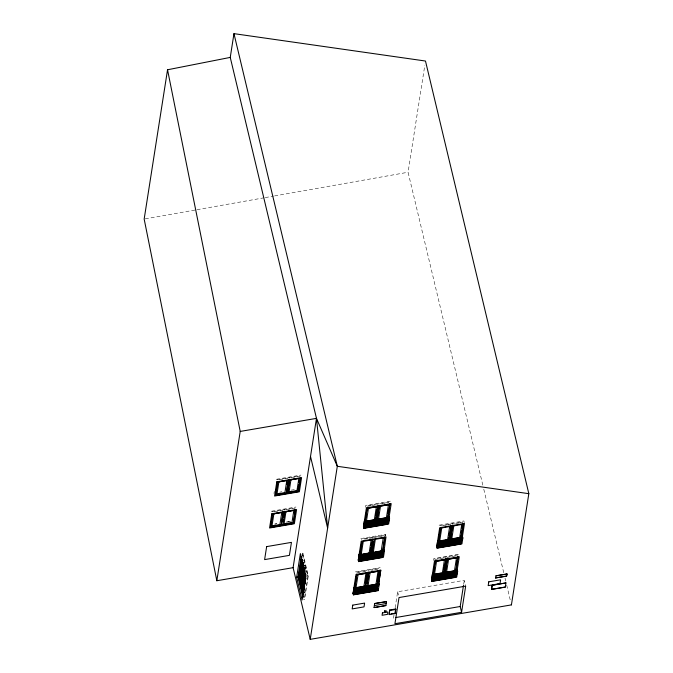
<?xml version="1.0" encoding="UTF-8"?>
<svg xmlns="http://www.w3.org/2000/svg" width="673" height="673" viewBox="0 0 673 673"><rect width="100%" height="100%" fill="white"/><g stroke="black" fill="none" stroke-linecap="round" stroke-linejoin="round"><path stroke-width="0.5" stroke-dasharray="3.37 2.52" d="M273.97 493.511L274.29 491.483M302.396 556.251L302.884 553.164L301.782 553.349M305.441 569.762L305.735 567.869L305.18 567.962M306.173 572.849L306.35 570.46M304.432 593.048L305.054 592.476L304.507 592.577M304.516 597.641L307.931 575.852L302.968 555.099L301.866 555.284M302.884 553.164L308.31 575.895L304.6 599.576L303.498 599.761M482.819 485.149L408.074 172.246L424.84 65.155M365.506 507.349L365.818 505.356L390.601 501.107M385.082 536.373L385.393 534.379L360.61 538.627L361.006 540.31M394.025 614.903L393.545 617.923L394.008 619.85M395.127 607.862L397.642 591.76L464.286 580.345L465.674 586.133M433.572 560.449L433.883 558.455L458.666 554.207M463.663 584.374L464.286 580.345M145.2 218.885L195.91 209.883M196.945 209.707L264.22 197.769M265.255 197.584L273.532 196.112M274.567 195.936L408.074 172.246M276.199 479.302L300.982 475.062M291.3 477.805L300.049 476.307L299.897 475.676L277.15 479.571L277.301 480.202L287.985 478.368L287.834 477.737M279.657 492.19L281.861 491.736M291.005 490.171L295.868 489.338M271.194 511.261L295.977 507.021M286.294 509.755L295.043 508.258L294.892 507.627L272.144 511.53L272.296 512.153L282.98 510.327L282.828 509.697M370.781 505.726L366.894 506.399L366.743 505.768L389.49 501.873L389.642 502.495M371.757 505.566L377.578 504.565L377.427 503.934M381.869 503.833L388.674 502.664M274.912 524.023L276.855 523.695M286 522.13L290.862 521.297M274.651 524.149L276.637 523.813M287.699 521.912L290.677 521.407M440.024 525.596L462.772 521.693L462.923 522.324L460.004 522.828M364.598 539.166L368.484 538.501M369.46 538.333L372.371 537.836L372.219 537.205M443.086 525.722L446.973 525.058M447.94 524.89L450.86 524.393L450.708 523.762M459.036 522.988L452.231 524.158L452.079 523.527M302.707 557.589L303.372 557.984L302.825 558.077M303.439 560.676L303.876 560.087M305.298 568.458L305.735 567.869M306.829 576.038L307.931 575.852M308.31 575.895L307.208 576.08L306.265 572.126M355.394 571.89L380.186 567.65M371.454 570.368L373.397 570.039M374.365 569.871L379.227 569.038L379.076 568.407L356.328 572.302L356.48 572.933L367.164 571.108L367.012 570.477M483.794 489.237L503.783 572.9M504.994 577.989L505.726 581.043M506.693 585.115L510.588 601.401M464.277 522.618L463.882 520.936L439.09 525.184L439.494 526.866M446.872 556.798L447.023 557.429L457.707 555.595L457.556 554.964L434.808 558.859L434.96 559.49L445.644 557.665L445.501 557.034M378.806 503.698L378.958 504.329M385.393 534.379L385.797 536.061M397.642 591.76L399.03 597.548M373.599 536.97L373.751 537.601L384.434 535.767L384.283 535.136L361.536 539.031L361.687 539.662M368.383 570.241L368.535 570.872M289.213 477.502L289.356 478.133M304.49 562.678L304.608 563.175M302.017 554.342L302.488 556.319M304.617 565.211L306.03 571.141M304.423 590.608L304.978 592.955M284.208 509.461L284.359 510.092M305.113 565.278L304.684 565.867L305.113 565.278"/><path stroke-width="1.01" d="M230.25 57.407L233.96 33.65L425.487 61.033L528.835 493.679L511.421 604.892L310.219 639.35L293.1 567.667L316.478 418.37L230.25 57.407L167.543 69.773L144.165 219.07L216.832 580.732L293.1 567.667M378.63 584.122L380.783 570.174L356 574.414L353.031 593.359L353.392 594.873L378.226 590.616L379.151 584.702L378.79 583.188L377.906 583.34L377.957 584.315L377.906 583.34M216.832 580.732L240.211 431.427L167.543 69.773M293.403 523.485L295.338 509.52L293.403 523.485L270.655 527.38L271.312 521.625M271.631 519.573L271.951 517.52M272.271 515.468L272.599 513.415M275.669 493.763L277.436 482.482M270.655 527.38L272.742 514.046L295.489 510.151M277.747 482.087L275.661 495.421L298.408 491.526L300.495 478.192L277.747 482.087L277.596 481.464M287.018 484.526L287.337 482.474M281.196 524.915L283.283 511.589L281.339 525.546L281.196 524.915L270.504 526.749M288.431 480.261L286.345 493.595L288.12 480.657M283.047 521.609L283.375 519.556M283.695 517.503L284.654 511.354M287.733 491.702L289.499 480.421M284.805 511.985L282.719 525.31L282.567 524.679L293.251 522.854M287.724 493.359L289.659 479.395M294.395 512.363L294.724 510.311M298.442 486.562L298.762 484.51M299.081 482.457L299.401 480.404M298.408 491.526L300.183 478.587M296.658 577.274L300.368 553.593L305.803 576.324L302.093 600.005L296.658 577.274L298.072 577.03L301.294 556.436M303.178 596.842L298.459 577.072L301.546 557.362M303.422 593.536L303.868 590.701L299.477 572.294L300.099 571.722L301.277 576.668L302.572 568.399M305.727 578.856L301.327 560.449L301.95 559.886M300.099 571.722L299.477 572.294M303.573 593.687L299.561 576.879L301.832 562.359M300.553 575.987L299.965 579.773L299.409 579.865L302.404 559.482M299.409 579.865L302.522 559.978M299.99 578.334L300.436 575.491M300.587 574.549L301.79 566.834M302.514 562.233L302.556 563.2M300.705 575.036L302.396 564.226M301.024 579.529L300.579 582.364L300.032 582.456L303.027 562.073M300.032 582.456L303.144 562.569M300.612 580.925L301.201 577.14M303.136 564.824L303.178 565.791M301.319 577.636L303.018 566.826M301.79 581.178L301.201 584.963L300.654 585.056L303.649 564.672M300.654 585.056L303.767 565.16M301.201 584.963L301.824 579.731M301.899 579.26L303.195 570.99M303.75 567.415L303.792 568.382M302.017 579.756L303.868 567.911M302.413 583.769L301.824 587.554L301.268 587.647L304.263 567.263M301.268 587.647L304.381 567.76M302.522 581.851L302.564 582.818M302.682 580.824L303.809 573.589M304.297 570.485L304.373 570.014M302.64 582.347L304.49 570.502M303.136 584.45L302.438 590.145L301.891 590.246L304.734 570.805M301.891 590.246L305.004 570.351M303.296 583.415L304.591 575.146M303.254 584.946L305.037 573.573M305.727 575.693L303.06 592.745L302.505 592.837L305.357 573.404M302.505 592.837L305.475 573.892M303.06 592.745L303.237 590.356M305.214 577.745L303.801 588.009M303.01 594.94L303.826 589.733L299.544 571.814M303.986 588.698L305.677 577.888M304.103 589.195L304.591 586.09M304.911 584.021L305.794 578.385L301.403 559.978M310.219 639.35L337.308 466.288L233.96 33.65M383.122 550.068L383.164 551.044L383.122 550.068L383.997 549.917L384.359 551.431L383.433 557.353L358.608 561.602L358.246 560.087L361.208 541.142L385.999 536.903L384.047 550.893M359.323 559.97L358.44 560.121L359.096 554.645L360.055 554.022L359.172 554.173L359.533 555.679L358.608 561.602M353.392 594.873L354.326 588.951L353.964 587.436L354.839 587.285L354.965 587.79L378.033 583.844M363.815 528.33L364.741 522.416L364.379 520.902L365.262 520.751L365.38 521.255L388.447 517.301L388.329 516.797L389.213 516.645L389.574 518.16L388.641 524.082L363.815 528.33L363.454 526.816L366.423 507.879L391.206 503.631L389.019 517.587M354.612 588.017L356.774 574.195L354.915 587.664M359.819 554.754L361.83 541.916M365.035 521.482L367.046 508.645M354.839 587.285L353.889 587.916L353.232 593.393L353.106 592.888L353.99 592.736M364.337 526.673L364.413 526.193L363.529 526.345L363.647 526.85L364.303 521.373M365.187 521.222L365.262 520.751M359.66 557.353L362.141 541.555L384.889 537.66L382.104 555.435L384.737 537.029M365.027 523.098L367.197 507.652M359.214 555.149L360.097 554.998L360.055 554.022M364.455 527.169L364.53 526.698M367.399 585.889L377.797 584.114L377.183 590.566L354.511 594.452L354.553 591.626M359.769 558.354L360.047 556.537M365.119 524.183L365.405 522.366M354.52 592.509L377.208 588.513L377.326 589.01L354.637 593.014L354.536 592.391M359.727 559.238L382.415 555.242L382.533 555.747L359.845 559.743L359.744 559.12M365.397 523.014L388.085 519.009L388.186 519.632L365.523 523.518L365.397 523.014L388.085 519.009M354.637 593.014L377.326 589.01M355.1 590.053L377.789 586.057L377.671 585.552L354.999 589.43L355.1 590.053L377.789 586.057M360.307 556.781L360.206 556.159L382.878 552.281L382.996 552.785L360.333 556.664M365.523 523.518L365.422 522.896M354.511 594.452L355.361 589.001L378.033 585.123M365.784 522.467L388.456 518.58L387.598 524.031L364.934 527.91L365.54 521.457M363.243 541.479L360.703 557.673L368.636 556.319M356.892 593.258L357.75 587.807L358.288 587.714L357.556 593.67L356.892 593.258L357.439 593.165L358.288 587.714M362.772 555.721L362.225 560.491L362.764 560.399L363.622 554.947L363.075 555.04L362.225 560.491M367.98 522.45L367.433 527.22L367.971 527.127L368.829 521.684L368.165 521.272M357.018 593.754L357.75 587.807M367.433 527.22L368.291 521.777M362.764 560.399L363.311 555.629M368.703 521.18L367.971 527.127M361.241 587.731L360.392 593.182L359.853 593.275L360.4 588.505M365.792 554.056L365.06 560.003L365.599 559.911L366.449 554.468L365.792 554.056L365.06 560.003M370.815 521.97L370.268 526.732L370.806 526.639L371.664 521.196M359.853 593.275L360.703 587.823M370.268 526.732L371.126 521.289M360.392 593.182L360.938 588.412M366.331 553.963L365.599 559.911M371.353 521.878L370.806 526.639M364.076 587.251L363.227 592.694L362.68 592.787L363.227 588.025M368.442 554.754L367.895 559.515L368.434 559.423L369.284 553.98L368.627 553.568M373.835 520.296L373.103 526.252L373.641 526.16L374.499 520.709M362.68 592.787L363.538 587.344M367.895 559.515L368.745 554.072M373.103 526.252L373.952 520.801M363.58 588.572L365.961 573.388L358.028 574.75L355.495 590.944L363.428 589.59M369.107 553.282L371.168 540.116M363.227 592.694L363.773 587.933M368.501 557.74L368.981 554.661M374.188 521.39L373.641 526.16M365.767 579.991L366.078 578.014M366.39 576.038L366.701 574.069M370.512 549.681L370.823 547.713M371.134 545.736L371.446 543.759M375.879 515.425L376.19 513.457M376.501 511.48L376.804 509.503M367.466 572.361L364.833 590.768L364.985 588.168M365.296 586.191L367.307 573.354M369.889 556.874L372.674 539.098L370.041 557.505L369.889 556.874L360.173 558.531M377.881 505.827L375.248 524.233L375.408 521.625M375.719 519.649L377.73 506.811M366.911 586.763L366.053 592.206L365.515 592.299L366.062 587.537M371.277 554.266L370.73 559.036L371.269 558.943L372.119 553.492M375.938 525.764L376.67 519.817L377.208 519.724L376.476 525.672L375.938 525.764L376.485 520.995M365.515 592.299L366.247 586.351M370.73 559.036L371.58 553.585M367.138 582.995L368.224 576.08M368.526 574.103L368.838 572.126L366.205 590.532L366.053 589.901L376.737 588.076L379.522 570.3L376.888 588.707L376.737 588.076M374.196 539.494L371.42 557.261L371.572 554.661M371.883 552.684L373.582 541.824M379.261 505.591L376.628 523.998L376.787 521.39M377.25 518.429L378.949 507.568M366.053 592.206L366.785 586.259M371.816 554.173L371.269 558.943M376.476 525.672L377.023 520.902M373.246 552.575L375.298 539.41M369.746 586.276L368.888 591.727L368.35 591.819L368.897 587.049M374.289 552.6L373.557 558.548L374.104 558.455L374.954 553.013L374.415 553.105L373.557 558.548M379.32 520.515L378.773 525.277L379.311 525.184L380.161 519.741M368.35 591.819L369.199 586.368M378.773 525.277L379.622 519.834M368.888 591.727L369.435 586.957M374.651 553.686L374.104 558.455M379.69 521.482L379.311 525.184M372.573 585.796L371.723 591.239L371.185 591.331L371.732 586.562M376.939 553.299L376.392 558.06L376.93 557.967L377.789 552.525L377.124 552.112M382.155 520.027L381.608 524.797L382.146 524.704L382.996 519.253M371.185 591.331L372.034 585.889M376.392 558.06L377.25 552.617L377.789 552.525M381.608 524.797L382.457 519.346M371.723 591.239L372.27 586.469M377.662 552.02L376.93 557.967M382.146 524.704L382.693 519.935M375.408 585.308L374.558 590.751L374.02 590.844L374.752 584.896M379.774 552.811L379.227 557.581L379.765 557.488L380.624 552.037M384.981 519.539L384.434 524.309L384.981 524.217L385.831 518.765M374.02 590.844L374.869 585.401M379.227 557.581L380.077 552.129M384.434 524.309L385.166 518.361M374.558 590.751L375.105 585.99M380.312 552.718L379.765 557.488M385.713 518.269L384.981 524.217M383.231 538.055L380.699 554.249L372.766 555.612M377.831 577.922L378.142 575.953M387.942 513.364L388.254 511.387M365.532 525.899L387.312 522.164L387.471 519.564M387.783 517.587L389.945 503.757L387.312 522.164M386.487 601.502L385.907 605.54L374.062 607.568L374.642 603.53L386.521 601.628L374.642 603.53M377.183 590.566L377.797 584.114M382.39 557.294L383.248 551.852L360.577 555.738L359.719 561.181L382.39 557.294L382.861 551.751M387.598 524.031L387.926 519.388M388.329 516.797L388.254 517.276L389.137 517.125M377.309 589.136L377.208 588.513M377.772 586.175L377.671 585.552M382.415 555.242L359.357 559.33M382.878 552.281L360.19 556.277M387.606 522.088L364.934 525.975M377.099 589.758L377.057 588.782M364.261 559.583L382.314 556.495L382.264 555.511M387.522 523.224L387.598 522.753M365.06 526.479L387.749 522.475L365.077 526.353M388.186 519.632L365.54 523.401M378.596 584.13L380.783 570.174M378.529 586.149L378.714 583.659L377.831 583.811M383.265 555.864L383.576 553.879M388.632 521.6L388.944 519.615M389.726 609.982L389.204 614.592L395.11 613.583L395.749 609.469L395.631 608.964L389.726 609.982L389.204 614.592M395.631 608.964L395.11 613.583M432.596 579.798L431.713 579.949L432.369 574.473L433.252 574.321M431.881 581.43L432.806 575.508L432.445 573.993L433.328 573.842L433.446 574.347L456.513 570.401L456.395 569.896L457.278 569.745L457.64 571.259L456.706 577.173L431.881 581.43L431.519 579.916L434.489 560.971L459.272 556.731L457.085 570.687M438.661 541.084L461.728 537.13L461.602 536.625L462.486 536.474L462.847 537.988L461.922 543.91L437.088 548.159L438.022 542.245L437.66 540.73L438.535 540.579L438.586 541.555L438.535 540.579M433.101 574.574L434.178 567.667M434.489 565.69L435.263 560.752L433.404 574.22M438.46 540.318L440.319 528.473M438.611 540.949L440.622 528.112L463.369 524.217L460.584 541.992L463.217 523.586M433.042 578.183L433.328 576.366M433.488 575.987L456.151 572.109L433.488 575.987L433.589 576.61L456.26 572.731L456.134 572.227M438.232 545.677L460.879 541.916L461.005 542.421L438.333 546.299L438.232 545.677L460.904 541.799L461.022 542.303L438.333 546.299M438.695 542.724L438.796 543.347L461.485 539.342L461.367 538.837L438.678 542.842L461.35 538.955L461.468 539.46M433.143 579.453L455.789 575.693L455.688 575.07L433.025 578.948L433.143 579.453L455.814 575.575M433.589 576.61L456.277 572.614L456.151 572.109M438.493 545.298L438.535 543.725M438.207 547.738L439.057 542.295L461.728 538.408L460.879 543.86L438.207 547.738L437.963 546.728L460.635 542.85L461.35 538.307M439.662 541.193L441.724 528.036M436.23 574.363L436.895 574.776L436.045 580.227L435.498 580.319L436.045 575.55M441.261 542.278L440.714 547.048L441.252 546.956L442.102 541.513L441.564 541.605L440.714 547.048M435.498 580.319L436.356 574.868M436.045 580.227L436.777 574.271M441.252 546.956L441.799 542.186M439.73 574.296L438.872 579.739L438.333 579.832L438.88 575.062M444.087 546.468L444.819 540.52L444.087 546.468L443.549 546.56L444.096 541.799M438.333 579.832L439.191 574.389M443.549 546.56L444.281 540.612M438.939 578.048L439.419 574.969M442.565 573.808L441.707 579.251L441.168 579.344L441.715 574.582M446.922 541.311L446.376 546.081L446.922 545.988L447.772 540.537M441.168 579.344L442.018 573.901M446.376 546.081L447.234 540.629M447.595 539.839L449.657 526.681M441.774 577.569L442.254 574.49M447.469 541.218L446.922 545.988M443.171 573.463L443.482 571.486M443.793 569.509L444.104 567.541M445.181 560.626L445.492 558.649M448.538 539.208L448.849 537.231M449.152 535.254L449.463 533.277M443.785 572.748L445.947 558.927L443.314 577.325L443.473 574.725M448.378 543.431L451.154 525.655L448.529 544.062L448.378 543.431L438.661 545.096M444.003 578.864L444.735 572.908L445.274 572.816L444.542 578.772L444.003 578.864L444.55 574.094M449.211 545.593L450.069 540.141L450.607 540.049L449.749 545.5L449.211 545.593L449.757 540.823M445.164 572.513L447.326 558.691L444.693 577.089L444.853 574.49M450.523 538.257L452.382 526.404M444.542 578.772L445.089 574.002M449.749 545.5L450.296 540.73M449.9 543.826L452.534 525.42M451.726 539.132L453.787 525.975M447.57 572.429L448.226 572.841L447.377 578.284L446.838 578.376L447.385 573.606M452.778 539.157L452.046 545.105L452.584 545.012L453.442 539.569L452.895 539.662L452.046 545.105M446.838 578.376L447.688 572.933M447.377 578.284L448.109 572.336M453.131 540.251L452.584 545.012M451.061 572.353L450.212 577.796L449.673 577.888L450.22 573.127M454.881 544.617L455.613 538.669L456.151 538.577L455.419 544.524L454.881 544.617L455.428 539.855M449.673 577.888L450.523 572.445M450.212 577.796L450.759 573.034M455.419 544.524L456.151 538.577M453.896 571.865L453.047 577.316L452.5 577.409L453.24 571.453M458.263 539.367L457.716 544.137L458.254 544.045L459.104 538.593M452.5 577.409L453.358 571.957M457.716 544.137L458.565 538.686M453.047 577.316L453.594 572.546M458.801 539.275L458.254 544.045M461.72 524.612L459.179 540.806L451.255 542.169M455.234 571.394L455.545 569.425M456.63 562.51L456.933 560.533M457.245 558.556L457.556 556.588M460.601 537.138L460.912 535.161M461.375 532.2L461.678 530.223M461.989 528.255L462.301 526.278M455.848 570.679L458.01 556.857L455.377 575.264L455.537 572.656M456.395 569.896L456.319 570.368L457.278 569.745M455.671 577.123L456.521 571.68L433.849 575.558L433 581.009L455.671 577.123L456 572.487M455.587 576.324L455.545 575.339M460.87 542.573L460.795 543.052L455.781 543.91M461.981 539.41L464.479 523.459L439.696 527.708L436.727 546.644L437.088 548.159M462.486 536.474L462.536 537.449M456.698 574.7L457.009 572.715M462.065 540.436L462.376 538.45M461.577 612.295L465.674 586.133L399.03 597.548L394.933 623.711L461.577 612.295L460.189 606.508L463.504 585.375M491.534 589.439L492.156 585.165L505.953 582.936L492.182 585.291L491.534 589.439L505.305 587.083L505.919 582.81M495.631 578.048L495.934 575.819L506.946 573.926L506.651 576.155L495.606 577.922L506.618 576.029L506.946 573.926M240.211 431.427L316.478 418.37L337.308 466.288L528.835 493.679M275.509 494.79L286.193 492.964M287.573 492.729L298.257 490.895M367.349 508.283L390.096 504.388M366.491 521.297L370.268 520.65M371.21 520.49L374.045 520.002M374.987 519.842L381.599 518.706M382.55 518.547L388.212 517.571M364.741 522.416L389.574 518.16M365.389 525.268L375.097 523.602M376.476 523.367L387.16 521.533M365.338 526.496L386.395 522.887M387.362 523.022L364.69 526.9L364.934 527.91M365.456 527.001L374.482 525.453M375.82 525.26L376.358 525.167M376.493 525.108L382.02 524.2M383.509 523.914L386.521 523.392M301.327 560.449L301.874 560.357M360.173 554.527L383.24 550.573M360.333 554.729L362.225 554.401M363.168 554.241L366.003 553.753M366.945 553.593L373.557 552.457M375.45 552.138L382.062 551.002M438.821 541.285L440.706 540.957M441.656 540.798L444.483 540.31M445.433 540.15L447.318 539.83M450.153 539.342L452.988 538.854M453.93 538.694L460.542 537.567M447.108 540.125L447.654 540.032M365.91 554.56L366.449 554.468M444.399 541.117L444.937 541.025M455.73 539.174L456.269 539.081M359.533 555.679L384.359 551.431M438.022 542.245L462.847 537.988M439.191 544.23L447.124 542.875M371.269 556.638L381.953 554.804M449.749 543.195L460.433 541.361M359.197 559.465L358.314 559.616L358.44 560.121M437.686 546.022L436.802 546.173L436.92 546.678L437.585 541.201M358.246 560.087L383.03 555.848M359.483 560.172L382.155 556.293M360.248 560.273L362.646 559.894M438.737 546.829L441.135 546.451M443.423 546.055L448.765 545.113M449.093 545.088L449.631 544.995M450.767 544.768L452.778 544.423M454.763 544.12L455.301 544.028M298.459 577.072L299.561 576.879M299.292 579.369L299.847 579.276M299.914 581.968L300.579 582.364M356.926 574.826L379.673 570.931M435.414 561.383L458.162 557.488M300.528 584.559L301.083 584.467M301.151 587.15L301.824 587.554M301.773 589.75L302.438 590.145M302.387 592.341L302.943 592.248M356.067 587.832L362.68 586.705M363.622 586.536L366.457 586.057M434.556 574.389L441.168 573.261M442.111 573.093L444.946 572.614M445.888 572.454L449.665 571.806M450.616 571.638L456.277 570.67M369.082 585.863L369.62 585.771M432.495 574.978L433.378 574.826M354.326 588.951L379.151 584.702M432.806 575.508L457.64 571.259M354.982 589.548L377.654 585.67M353.99 591.971L364.682 590.137M433.454 578.359L443.162 576.702M444.542 576.458L455.226 574.633M354.141 592.602L377.183 588.631M432.478 579.293L431.595 579.445L431.713 579.949M432.63 579.159L455.671 575.188M353.031 593.359L374.979 589.598M433.404 579.596L441.429 578.216M442.876 577.972L454.241 576.029M354.267 593.443L376.939 589.556M432.756 580L455.428 576.113M354.032 593.712L363.058 592.164M365.069 591.819L374.095 590.28M433.521 580.101L441.547 578.721M443.557 578.385L445.56 578.04M447.562 577.695L449.572 577.35M451.575 577.005L453.585 576.66M359.727 592.77L360.265 592.677M362.562 592.282L363.1 592.19M365.397 591.794L365.935 591.702M368.232 591.315L368.77 591.222M371.067 590.827L371.605 590.734M373.894 590.339L374.44 590.246M435.381 579.815L435.919 579.722M438.216 579.327L438.872 579.739M441.051 578.839L441.707 579.251M443.886 578.359L444.424 578.267M446.712 577.871L447.259 577.779M449.547 577.384L450.086 577.291M452.382 576.904L452.921 576.811M506.979 574.052L495.934 575.819M374.381 605.557L386.218 603.53M491.509 589.312L505.305 587.083M389.852 610.487L395.749 609.469M391.055 613.751L393.024 613.414M395.598 617.57L460.189 606.508M511.312 604.455L511.421 604.892M459.987 539.468L460.139 540.099M460.635 542.85L460.879 543.86M387.623 521.97L387.724 522.593M382.188 555.991L382.314 556.495M385.907 605.54L374.062 607.568M378.058 589.136L377.94 588.631L378.226 590.616M368.316 558.918L368.434 559.423M359.979 554.493L360.097 554.998M357.439 593.165L357.556 593.67M354.671 591.5L354.797 592.004M310.514 456.454L327.633 528.137L316.478 418.37M297.811 489.002L297.954 489.633M301.395 577.156L304.213 588.934M298.072 577.03L303.027 597.784M266.651 546.611L264.615 559.608L289.407 555.36L291.443 542.371L266.651 546.611M271.791 513.785L269.57 527.994L294.353 523.745L296.583 509.537L271.791 513.785M276.796 481.826L274.576 496.035L299.359 491.786L301.588 477.578L276.796 481.826M273.877 513.777L271.976 525.924L279.909 524.561L281.81 512.414L273.877 513.777M278.883 481.818L276.982 493.965L284.915 492.602L286.816 480.455L278.883 481.818M285.941 511.707L284.04 523.855L291.973 522.5L293.874 510.353L285.941 511.707M290.946 479.748L289.045 491.896L296.978 490.541L298.879 478.394L290.946 479.748M300.772 563.999L300.108 568.264L300.654 568.172L301.319 563.907L300.772 563.999M360.047 557.168L360.005 558.741L360.047 557.168M365.262 523.897L365.212 525.47L365.262 523.897M352.77 605.12L352.172 608.914L364.017 606.886L364.606 603.092L352.77 605.12M368.451 508.208L365.91 524.41L373.843 523.047L376.384 506.853L368.451 508.208M370.091 572.681L367.559 588.875L375.484 587.521L378.024 571.327L370.091 572.681M380.514 506.146L377.974 522.341L385.907 520.978L388.447 504.784L380.514 506.146M382.432 612.918L382.062 615.29L387.564 614.348L387.942 611.976L382.432 612.918M384.544 610.949L384.367 612.085L385.991 611.807L386.167 610.672L384.544 610.949M433.328 576.997L433.277 578.57L433.328 576.997M436.516 561.307L433.984 577.501L441.909 576.147L444.449 559.944L436.516 561.307M448.58 559.238L446.039 575.44L453.972 574.077L456.513 557.883L448.58 559.238M488.766 581.834L488.177 585.619L500.022 583.592L500.611 579.806L488.766 581.834"/></g></svg>
